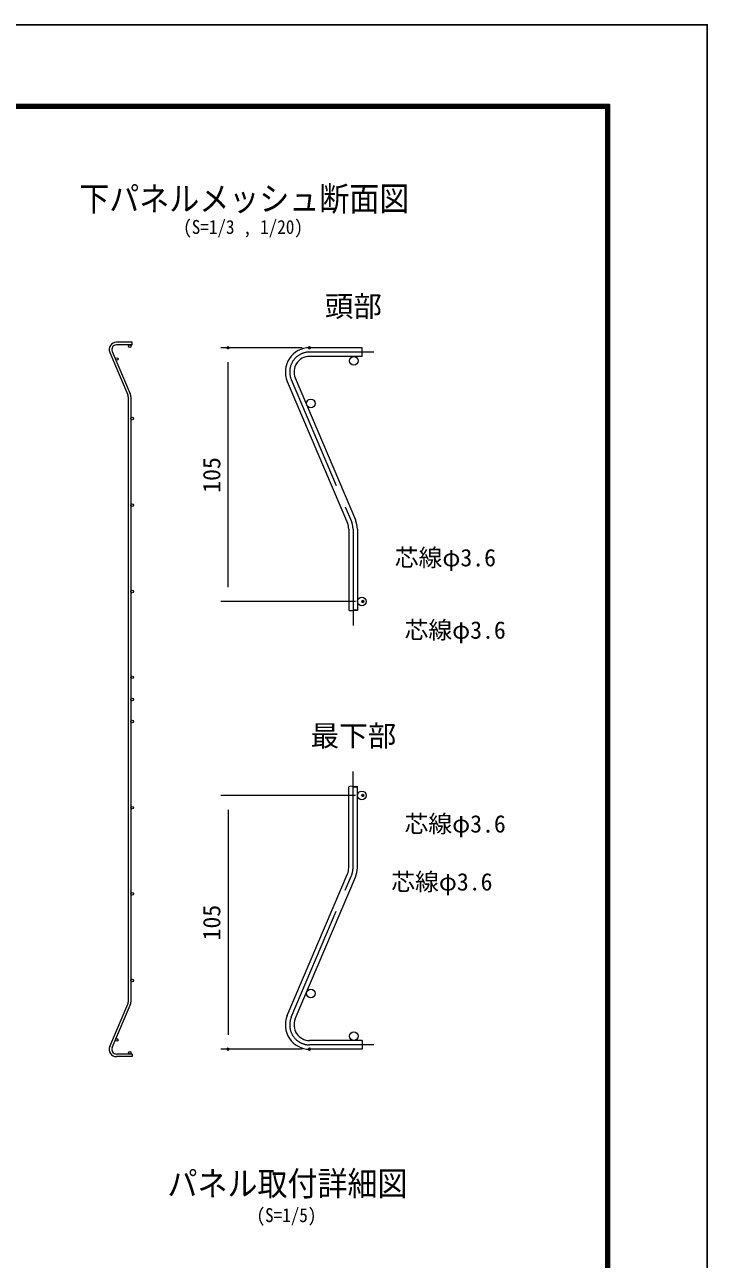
# Model space of a CAD drawing. Units: millimetres, scale not verified, with parts at other scales. Extents: x -4200 to 4200, y -2970 to 2970.
# Drawn here: x 2318 to 4200, y -435 to 2970 of the extents above; entities that cross this region are included whole.
import ezdxf
from ezdxf.enums import TextEntityAlignment as Align

# ---------------------------------------------------------------- set-up
doc = ezdxf.new("R2010")
doc.units = ezdxf.units.MM
doc.header["$LTSCALE"] = 10
doc.header["$PDMODE"] = 32
doc.header["$PDSIZE"] = 5
doc.linetypes.add('USER1', pattern=[50.8, 31.75, -6.35, 6.35, -6.35])
for name, color, linetype, lineweight in [('0-0_D-TTL-TXT', 7, 'Continuous', 25), ('0-1_D-BMK', 2, 'USER1', 13), ('0-2_D-STR-DIM', 7, 'Continuous', 13), ('0-9_D-STR2', 7, 'Continuous', 13), ('0-B_D-STR-TXT', 7, 'Continuous', 13), ('0-D_D-TTL', 7, 'Continuous', 25)]:
    doc.layers.add(name, color=color, linetype=linetype, lineweight=lineweight)
doc.layers.add('0-4_Defpoints', color=8, linetype='Continuous')
doc.layers.add('0-C_D-TITLE', color=7, linetype='Continuous')
doc.styles.add('ＭＳ ゴシック', font='')
doc.styles.get('ＭＳ ゴシック').set_extended_font_data('MS Gothic')

msp = doc.modelspace()

# ---------------------------------------------------------------- linework, layer by layer
at = {"layer": '0-1_D-BMK'}
for p, q in [((3281.1, 2067.1), (3103.44, 2067.1)), ((3053.12, 1991.07), (3219.1, 1600.06)), ((3223.44, 1578.7), (3223.44, 1313.43)), ((3223.44, 644.99), (3223.44, 910.26)), ((3053.12, 232.62), (3219.1, 623.63)), ((3281.1, 156.59), (3103.44, 156.59))]:
    msp.add_line(p, q, dxfattribs=at)
for centre, start, end in [((3103.44, 2012.43), 90, 203), ((3168.78, 1578.7), 0, 23), ((3168.78, 644.99), 337, 0), ((3103.44, 211.26), 157, 270)]:
    msp.add_arc(centre, 54.67, start, end, dxfattribs=at)
at = {"layer": '0-2_D-STR-DIM'}
for p, q in [((3083.44, 2079.1), (2858.77, 2079.1)), ((2878.77, 1419.1), (2878.77, 2039.1)), ((3230.44, 1379.1), (2858.77, 1379.1)), ((3230.44, 844.59), (2858.77, 844.59)), ((2878.77, 804.59), (2878.77, 184.59)), ((3083.44, 144.59), (2858.77, 144.59))]:
    msp.add_line(p, q, dxfattribs=at)
at = {"layer": '0-4_Defpoints'}
for p in [(2878.77, 2079.1), (3103.44, 2079.1), (3250.44, 1379.1), (3250.44, 844.59), (2878.77, 144.59), (3103.44, 144.59)]:
    msp.add_point(p, dxfattribs=at)
at = {"layer": '0-9_D-STR2'}
for p, q in [((2614.79, 2094.09), (2571.19, 2094.09)), ((2614.79, 2086.89), (2571.19, 2086.89)), ((2614.79, 2086.89), (2614.79, 2094.09)), ((3248.78, 2079.1), (3103.44, 2079.1)), ((3248.78, 2055.1), (3248.78, 2079.1)), ((2552.78, 2066.28), (2602.57, 1948.97)), ((2559.4, 2069.09), (2609.2, 1951.79)), ((3248.78, 2055.1), (3103.44, 2055.1)), ((3042.07, 1986.39), (3208.05, 1595.37)), ((3064.17, 1995.76), (3230.14, 1604.75)), ((2603.59, 1943.97), (2603.59, 274.21)), ((2610.79, 1943.97), (2610.79, 274.21)), ((3211.44, 1578.7), (3211.44, 1355.47)), ((3235.44, 1578.7), (3235.44, 1355.47)), ((3211.44, 644.99), (3211.44, 868.22)), ((3235.44, 644.99), (3235.44, 868.22)), ((3042.07, 237.3), (3208.05, 628.32)), ((3064.17, 227.93), (3230.14, 618.94)), ((2552.78, 151.91), (2602.57, 269.21)), ((2559.4, 149.09), (2609.2, 266.4)), ((3248.78, 168.59), (3103.44, 168.59)), ((3248.78, 144.59), (3103.44, 144.59)), ((3248.78, 168.59), (3248.78, 144.59)), ((2614.79, 131.29), (2571.19, 131.29)), ((2614.79, 131.29), (2571.19, 131.29)), ((2614.79, 124.09), (2571.19, 124.09)), ((2614.79, 124.09), (2571.19, 124.09)), ((2614.79, 131.29), (2614.79, 124.09))]:
    msp.add_line(p, q, dxfattribs=at)
for centre, radius in [((2607.79, 2083.29), 3.6), ((2572.25, 2048.04), 3.6), ((3225.44, 2043.1), 12), ((3106.99, 1925.6), 12), ((2614.39, 1884.09), 3.6), ((2614.39, 1645.09), 3.6), ((2614.39, 1406.69), 3.6), ((3247.44, 1379.1), 12), ((2614.39, 1170.09), 3.6), ((2614.39, 1109.09), 3.6), ((2614.39, 1048.09), 3.6), ((3247.44, 844.59), 12), ((2614.39, 810.69), 3.6), ((2614.39, 573.09), 3.6), ((2614.39, 334.09), 3.6), ((3106.99, 298.09), 12), ((2572.25, 170.14), 3.6), ((3225.44, 180.59), 12), ((2607.79, 134.89), 3.6)]:
    msp.add_circle(centre, radius, dxfattribs=at)
for centre, radius, start, end in [((2571.19, 2074.09), 20, 90, 203), ((2571.19, 2074.09), 12.8, 90, 203), ((3103.44, 2012.43), 66.67, 90, 203), ((3103.44, 2012.43), 42.67, 90, 203), ((2590.79, 1943.97), 12.8, 0, 23), ((2590.79, 1943.97), 20, 0, 23), ((3168.78, 1578.7), 66.67, 0, 23), ((3168.78, 1578.7), 42.67, 0, 23), ((3168.78, 644.99), 42.67, 337, 0), ((3168.78, 644.99), 66.67, 337, 0), ((2590.79, 274.21), 12.8, 337, 0), ((2590.79, 274.21), 20, 337, 0), ((3103.44, 211.26), 66.67, 157, 270), ((3103.44, 211.26), 42.67, 157, 270), ((2571.19, 144.09), 20, 157, 270), ((2571.19, 144.09), 12.8, 157, 270)]:
    msp.add_arc(centre, radius, start, end, dxfattribs=at)
for centre, start_param, end_param in [((3217.46, 1355.59), 0.077822, 3.0637707), ((3217.46, 868.1), 3.2194146, 6.2053633)]:
    msp.add_ellipse(centre, major_axis=(-6, 0), ratio=0.246642, start_param=start_param, end_param=end_param, dxfattribs=at)
for centre in [(3229.46, 1355.59), (3229.46, 868.1)]:
    msp.add_ellipse(centre, major_axis=(-6, 0), ratio=0.246642, dxfattribs=at)
at = {"layer": '0-D_D-TTL', "color": 2}
msp.add_lwpolyline([(-4200, 2970), (4200, 2970), (4200, -2970), (-4200, -2970)], close=True, dxfattribs=at)
at = {"layer": '0-D_D-TTL'}
for points in [[(-3930, 2750), (3930, 2750), (3930, -2750), (-3930, -2750)], [(-3927.5, 2747.5), (3927.5, 2747.5), (3927.5, -2747.5), (-3927.5, -2747.5)], [(-3925, 2745), (3925, 2745), (3925, -2745), (-3925, -2745)], [(-3922.5, 2742.5), (3922.5, 2742.5), (3922.5, -2742.5), (-3922.5, -2742.5)], [(-3920, 2740), (3920, 2740), (3920, -2740), (-3920, -2740)]]:
    msp.add_lwpolyline(points, close=True, dxfattribs=at)

# ---------------------------------------------------------------- texts
at = {"layer": '0-0_D-TTL-TXT', "style": 'ＭＳ ゴシック'}
for s, p in [('頭部', (3145.47, 2147.36)), ('最下部', (3106.49, 962.8))]:
    msp.add_text(s, height=57.7, dxfattribs=at).set_placement(p, align=Align.BOTTOM_LEFT)
at = {"layer": '0-2_D-STR-DIM', "style": 'ＭＳ ゴシック'}
for p in [(2872.02, 1679.1), (2872.02, 444.59)]:
    msp.add_text('105', height=48.09, rotation=90, dxfattribs=at).set_placement(p, align=Align.BOTTOM_LEFT)
at = {"layer": '0-B_D-STR-TXT', "style": 'ＭＳ ゴシック'}
for p in [(3338.44, 1461.74), (3365.44, 1262.14), (3365.44, 727.63), (3328.8, 567.77)]:
    msp.add_text('芯線φ3.6', height=48.09, dxfattribs=at).set_placement(p, align=Align.BOTTOM_LEFT)
at = {"layer": '0-C_D-TITLE', "style": 'ＭＳ ゴシック', "width": 0.9}
for s, height, p in [('下パネルメッシュ断面図', 67.38, (2468.71, 2436.22)), ('(S=1/3 , 1/20)', 38.49, (2755.24, 2381.37)), ('パネル取付詳細図', 67.38, (2711.81, -279.96)), ('(S=1/5)', 38.49, (2957.41, -343.79))]:
    msp.add_text(s, height=height, dxfattribs=at).set_placement(p, align=Align.BOTTOM_LEFT)

doc.saveas('drawing.dxf')
